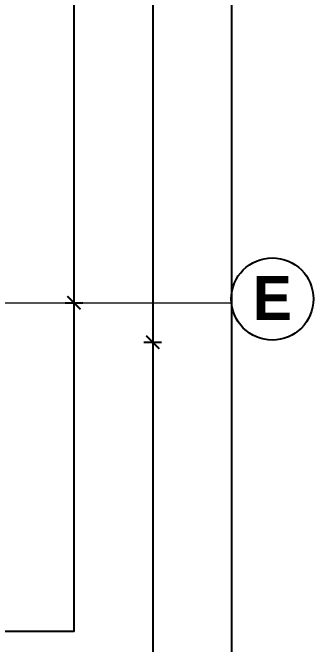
# Model space of a CAD drawing. Header units: feet. Extents: x 109753 to 150441, y 47761 to 75080.
# Drawn here: x 127018.1 to 127086.9, y 48989.3 to 49133.5 of the extents above; entities that cross this region are included whole.
import ezdxf

# ---------------------------------------------------------------- set-up
doc = ezdxf.new("R2010")
doc.units = ezdxf.units.FT
doc.header["$LTSCALE"] = 50
doc.header["$MEASUREMENT"] = 0
doc.header["$PDMODE"] = 3
doc.header["$PDSIZE"] = -10
doc.linetypes.add('CENTER', pattern=[2, 1.25, -0.25, 0.25, -0.25])
doc.layers.add('CENTRELINE', color=146, linetype='CENTER', lineweight=18)
doc.layers.add('DIMENSION', color=5, linetype='Continuous', lineweight=15)
doc.styles.add('STYLUS', font='stylu.ttf')
doc.styles.add('TIMES', font='arial.ttf')
doc.dimstyles.new("1-8'", dxfattribs={"dimtxt": 6, "dimasz": 3, "dimexe": 2, "dimexo": 1, "dimgap": 2, "dimtad": 1, "dimdec": 0, "dimzin": 3, "dimdsep": 46, "dimlunit": 4, "dimtxsty": 'TIMES', "dimblk": 'ARCHTICK', "dimcen": 8, "dimdle": 2, "dimclrt": 7, "dimadec": 0, "dimazin": 0, "dimtfac": 1, "dimtdec": 0, "dimtix": 1, "dimtmove": 0, "dimatfit": 3, "dimfxl": 2, "dimfxlon": 1, "dimarcsym": 0})

# ---------------------------------------------------------------- blocks, each defined once
blk = doc.blocks.new('_ArchTick')
at = {"color": 0, "linetype": 'ByBlock', "const_width": 0.15}
blk.add_lwpolyline([(-0.5, -0.5), (0.5, 0.5)], dxfattribs=at)
blk = doc.blocks.new('*D1190')
at = {"layer": 'Defpoints', "color": 0, "transparency": 16777216}
for p in [(126978.15, 49283.39), (126978.15, 49067.27), (127032.15, 49067.27)]:
    blk.add_point(p, dxfattribs=at)
at = {"layer": 'DIMENSION', "color": 0, "lineweight": -2, "transparency": 16777216}
for p, q in [((127032.15, 49285.39), (127032.15, 49065.27)), ((127030.15, 49283.39), (127034.15, 49283.39)), ((127030.15, 49067.27), (127034.15, 49067.27))]:
    blk.add_line(p, q, dxfattribs=at)
at = {"layer": 'DIMENSION', "color": 0, "lineweight": -2, "transparency": 16777216, "xscale": 3, "yscale": 3, "zscale": 3}
for p, rotation in [((127032.15, 49283.39), 90), ((127032.15, 49067.27), 270)]:
    blk.add_blockref('_ArchTick', p, dxfattribs=dict(at, rotation=rotation))
at = {"layer": 'DIMENSION', "color": 7, "transparency": 16777216, "insert": (127027.09, 49175.33), "char_height": 6, "attachment_point": 5, "rotation": 90, "style": 'TIMES'}
blk.add_mtext('18\'-0"', dxfattribs=at)
blk = doc.blocks.new('*D1199')
at = {"layer": 'Defpoints', "color": 0, "transparency": 16777216}
for p in [(126978.15, 49988.75), (126978.15, 49058.27), (127050.15, 49058.27)]:
    blk.add_point(p, dxfattribs=at)
at = {"layer": 'DIMENSION', "color": 0, "lineweight": -2, "transparency": 16777216}
for p, q in [((127050.15, 49990.75), (127050.15, 49056.27)), ((127048.15, 49988.75), (127052.15, 49988.75)), ((127048.15, 49058.27), (127052.15, 49058.27))]:
    blk.add_line(p, q, dxfattribs=at)
at = {"layer": 'DIMENSION', "color": 0, "lineweight": -2, "transparency": 16777216, "xscale": 3, "yscale": 3, "zscale": 3}
for p, rotation in [((127050.15, 49988.75), 90), ((127050.15, 49058.27), 270)]:
    blk.add_blockref('_ArchTick', p, dxfattribs=dict(at, rotation=rotation))
at = {"layer": 'DIMENSION', "color": 7, "transparency": 16777216, "insert": (127045.09, 49523.51), "char_height": 6, "attachment_point": 5, "rotation": 90, "style": 'TIMES'}
blk.add_mtext('77\'-6"', dxfattribs=at)

msp = doc.modelspace()

# ---------------------------------------------------------------- linework, layer by layer
msp.add_circle((127077.49, 49068.15), 9.38)
at = {"layer": 'CENTRELINE', "ltscale": 35}
msp.add_line((126135.15, 49067.27), (127068.15, 49067.27), dxfattribs=at)
at = {"layer": 'Defpoints'}
for points in [[(126135.15, 50078.75), (127068.15, 50078.75), (127068.15, 48956.27), (126135.15, 48956.27)], [(126153.15, 50060.75), (127050.15, 50060.75), (127050.15, 48974.27), (126153.15, 48974.27)], [(126171.15, 50042.75), (127032.15, 50042.75), (127032.15, 48992.27), (126171.15, 48992.27)]]:
    msp.add_lwpolyline(points, close=True, dxfattribs=at)

# ---------------------------------------------------------------- texts
at = {"insert": (127077.49, 49068.37), "char_height": 10, "attachment_point": 5, "style": 'STYLUS'}
msp.add_mtext_dynamic_manual_height_columns('{\\fStylus BT|b1|i0|c0|p34;E}', width=4.1758, gutter_width=43.75, heights=[0], dxfattribs=at)

# ---------------------------------------------------------------- dimensions: what is measured, and where the dimension line sits
at = {"layer": 'DIMENSION'}
for base, p1, p2, picture, middle in [((127050.15, 49058.27), (126978.15, 49988.75), (126978.15, 49058.27), '*D1199', (127045.09, 49523.51)), ((127032.15, 49067.27), (126978.15, 49283.39), (126978.15, 49067.27), '*D1190', (127027.09, 49175.33))]:
    dim = msp.add_linear_dim(base=base, p1=p1, p2=p2, angle=90, dimstyle="1-8'", dxfattribs=at)
    dim.commit()
    dim.dimension.update_dxf_attribs({"geometry": picture, "text_midpoint": middle})

doc.saveas('drawing.dxf')
